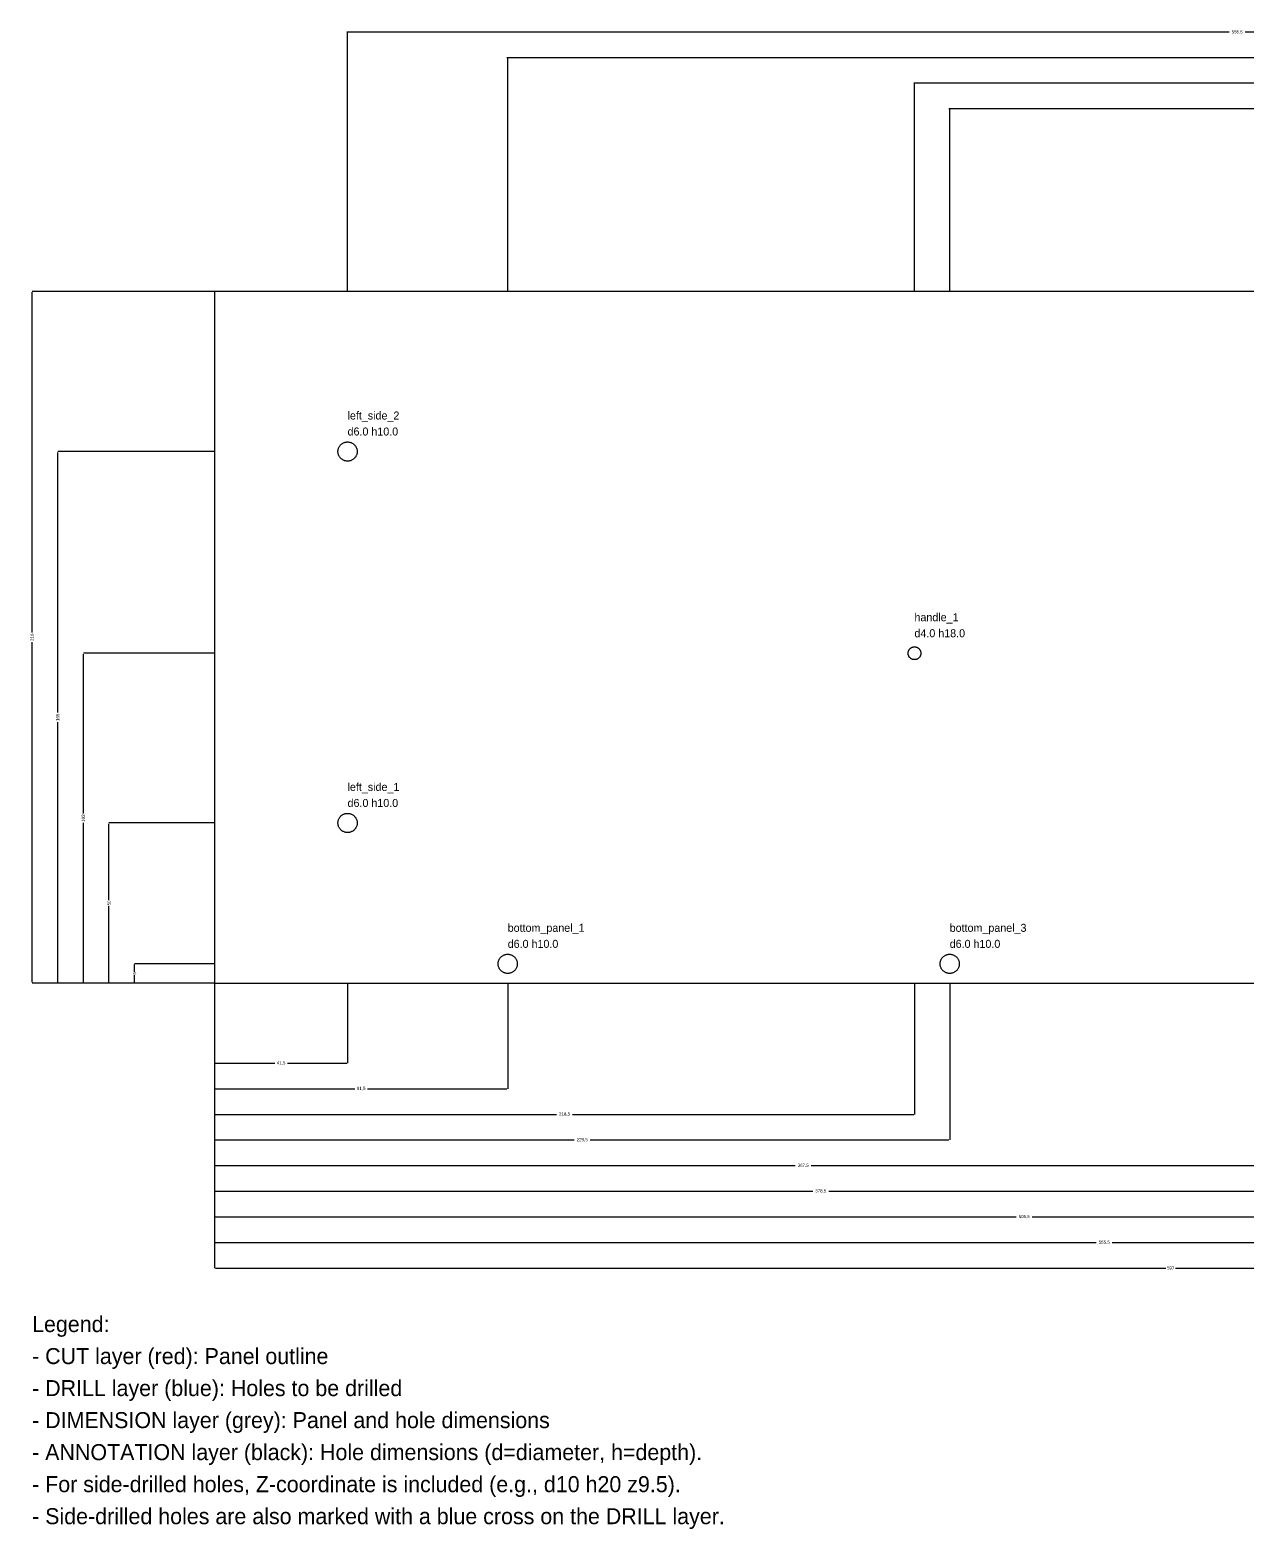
# Model space of a CAD drawing. Header units: millimetres. Extents: x -58 to 816, y -171 to 326.
# Drawn here: x -57.7 to 322.3, y -170.5 to 297.7 of the extents above; entities that cross this region are included whole.
import ezdxf

# ---------------------------------------------------------------- set-up
doc = ezdxf.new("R2010")
doc.units = ezdxf.units.MM
for name, color, linetype in [('ANNOTATION', 7, 'Continuous'), ('CUT', 1, 'Continuous'), ('DIMENSION', 8, 'Continuous')]:
    doc.layers.add(name, color=color, linetype=linetype)
doc.dimstyles.get("Standard").update_dxf_attribs({"dimtxt": 2.5, "dimasz": 2.5, "dimexe": 1.25, "dimexo": 0.625, "dimtad": 1, "dimtxsty": 'Standard', "dimcen": 2.5, "dimazin": 3, "dimtfac": 1, "dimtmove": 0, "dimatfit": 3})

# ---------------------------------------------------------------- blocks, each defined once
blk = doc.blocks.new('_CLOSEDFILLED')
at = {"color": 0, "linetype": 'ByBlock'}
blk.add_solid([(-1, 0.2), (0, 0), (-1, -0.2)], dxfattribs=at)
blk = doc.blocks.new('*D0')
for p, q in [((0, 0), (0, -25)), ((41.5, 0), (41.5, -25)), ((0.25, -25), (18.75, -25)), ((22.75, -25), (41.25, -25))]:
    blk.add_line(p, q)
at = {"layer": 'Defpoints'}
for p in [(0, 0), (41.5, 0), (0, -25)]:
    blk.add_point(p, dxfattribs=at)
at = {"layer": 'DIMENSION', "xscale": 0.25, "yscale": 0.25, "rotation": 180}
blk.add_blockref('_CLOSEDFILLED', (0, -25), dxfattribs=at)
at = {"layer": 'DIMENSION', "xscale": 0.25, "yscale": 0.25}
blk.add_blockref('_CLOSEDFILLED', (41.5, -25), dxfattribs=at)
at = {"layer": 'DIMENSION', "insert": (20.75, -25), "char_height": 1, "attachment_point": 5}
blk.add_mtext('41,5', dxfattribs=at)
blk = doc.blocks.new('*D2')
for p, q in [((0, 0), (0, -33)), ((91.5, 0), (91.5, -33)), ((0.25, -33), (43.75, -33)), ((47.75, -33), (91.25, -33))]:
    blk.add_line(p, q)
at = {"layer": 'Defpoints'}
for p in [(0, 0), (91.5, 0), (0, -33)]:
    blk.add_point(p, dxfattribs=at)
at = {"layer": 'DIMENSION', "xscale": 0.25, "yscale": 0.25, "rotation": 180}
blk.add_blockref('_CLOSEDFILLED', (0, -33), dxfattribs=at)
at = {"layer": 'DIMENSION', "xscale": 0.25, "yscale": 0.25}
blk.add_blockref('_CLOSEDFILLED', (91.5, -33), dxfattribs=at)
at = {"layer": 'DIMENSION', "insert": (45.75, -33), "char_height": 1, "attachment_point": 5}
blk.add_mtext('91,5', dxfattribs=at)
blk = doc.blocks.new('*D3')
for p, q in [((0, 0), (0, -41)), ((218.5, 0), (218.5, -41)), ((0.25, -41), (106.75, -41)), ((111.75, -41), (218.25, -41))]:
    blk.add_line(p, q)
at = {"layer": 'Defpoints'}
for p in [(0, 0), (218.5, 0), (0, -41)]:
    blk.add_point(p, dxfattribs=at)
at = {"layer": 'DIMENSION', "xscale": 0.25, "yscale": 0.25, "rotation": 180}
blk.add_blockref('_CLOSEDFILLED', (0, -41), dxfattribs=at)
at = {"layer": 'DIMENSION', "xscale": 0.25, "yscale": 0.25}
blk.add_blockref('_CLOSEDFILLED', (218.5, -41), dxfattribs=at)
at = {"layer": 'DIMENSION', "insert": (109.25, -41), "char_height": 1, "attachment_point": 5}
blk.add_mtext('218,5', dxfattribs=at)
blk = doc.blocks.new('*D4')
for p, q in [((0, 0), (0, -49)), ((229.5, 0), (229.5, -49)), ((0.25, -49), (112.25, -49)), ((117.25, -49), (229.25, -49))]:
    blk.add_line(p, q)
at = {"layer": 'Defpoints'}
for p in [(0, 0), (229.5, 0), (0, -49)]:
    blk.add_point(p, dxfattribs=at)
at = {"layer": 'DIMENSION', "xscale": 0.25, "yscale": 0.25, "rotation": 180}
blk.add_blockref('_CLOSEDFILLED', (0, -49), dxfattribs=at)
at = {"layer": 'DIMENSION', "xscale": 0.25, "yscale": 0.25}
blk.add_blockref('_CLOSEDFILLED', (229.5, -49), dxfattribs=at)
at = {"layer": 'DIMENSION', "insert": (114.75, -49), "char_height": 1, "attachment_point": 5}
blk.add_mtext('229,5', dxfattribs=at)
blk = doc.blocks.new('*D5')
for p, q in [((0, 0), (0, -57)), ((367.5, 0), (367.5, -57)), ((0.25, -57), (181.25, -57)), ((186.25, -57), (367.25, -57))]:
    blk.add_line(p, q)
at = {"layer": 'Defpoints'}
for p in [(0, 0), (367.5, 0), (0, -57)]:
    blk.add_point(p, dxfattribs=at)
at = {"layer": 'DIMENSION', "xscale": 0.25, "yscale": 0.25, "rotation": 180}
blk.add_blockref('_CLOSEDFILLED', (0, -57), dxfattribs=at)
at = {"layer": 'DIMENSION', "xscale": 0.25, "yscale": 0.25}
blk.add_blockref('_CLOSEDFILLED', (367.5, -57), dxfattribs=at)
at = {"layer": 'DIMENSION', "insert": (183.75, -57), "char_height": 1, "attachment_point": 5}
blk.add_mtext('367,5', dxfattribs=at)
blk = doc.blocks.new('*D6')
for p, q in [((0, 0), (0, -65)), ((378.5, 0), (378.5, -65)), ((0.25, -65), (186.75, -65)), ((191.75, -65), (378.25, -65))]:
    blk.add_line(p, q)
at = {"layer": 'Defpoints'}
for p in [(0, 0), (378.5, 0), (0, -65)]:
    blk.add_point(p, dxfattribs=at)
at = {"layer": 'DIMENSION', "xscale": 0.25, "yscale": 0.25, "rotation": 180}
blk.add_blockref('_CLOSEDFILLED', (0, -65), dxfattribs=at)
at = {"layer": 'DIMENSION', "xscale": 0.25, "yscale": 0.25}
blk.add_blockref('_CLOSEDFILLED', (378.5, -65), dxfattribs=at)
at = {"layer": 'DIMENSION', "insert": (189.25, -65), "char_height": 1, "attachment_point": 5}
blk.add_mtext('378,5', dxfattribs=at)
blk = doc.blocks.new('*D7')
for p, q in [((0, 0), (0, -73)), ((505.5, 0), (505.5, -73)), ((0.25, -73), (250.25, -73)), ((255.25, -73), (505.25, -73))]:
    blk.add_line(p, q)
at = {"layer": 'Defpoints'}
for p in [(0, 0), (505.5, 0), (0, -73)]:
    blk.add_point(p, dxfattribs=at)
at = {"layer": 'DIMENSION', "xscale": 0.25, "yscale": 0.25, "rotation": 180}
blk.add_blockref('_CLOSEDFILLED', (0, -73), dxfattribs=at)
at = {"layer": 'DIMENSION', "xscale": 0.25, "yscale": 0.25}
blk.add_blockref('_CLOSEDFILLED', (505.5, -73), dxfattribs=at)
at = {"layer": 'DIMENSION', "insert": (252.75, -73), "char_height": 1, "attachment_point": 5}
blk.add_mtext('505,5', dxfattribs=at)
blk = doc.blocks.new('*D8')
for p, q in [((0, 0), (0, -81)), ((555.5, 0), (555.5, -81)), ((0.25, -81), (275.25, -81)), ((280.25, -81), (555.25, -81))]:
    blk.add_line(p, q)
at = {"layer": 'Defpoints'}
for p in [(0, 0), (555.5, 0), (0, -81)]:
    blk.add_point(p, dxfattribs=at)
at = {"layer": 'DIMENSION', "xscale": 0.25, "yscale": 0.25, "rotation": 180}
blk.add_blockref('_CLOSEDFILLED', (0, -81), dxfattribs=at)
at = {"layer": 'DIMENSION', "xscale": 0.25, "yscale": 0.25}
blk.add_blockref('_CLOSEDFILLED', (555.5, -81), dxfattribs=at)
at = {"layer": 'DIMENSION', "insert": (277.75, -81), "char_height": 1, "attachment_point": 5}
blk.add_mtext('555,5', dxfattribs=at)
blk = doc.blocks.new('*D9')
for p, q in [((0, 0), (0, -89)), ((597, 0), (597, -89)), ((0.25, -89), (297, -89)), ((300, -89), (596.75, -89))]:
    blk.add_line(p, q)
at = {"layer": 'Defpoints'}
for p in [(0, 0), (597, 0), (0, -89)]:
    blk.add_point(p, dxfattribs=at)
at = {"layer": 'DIMENSION', "xscale": 0.25, "yscale": 0.25, "rotation": 180}
blk.add_blockref('_CLOSEDFILLED', (0, -89), dxfattribs=at)
at = {"layer": 'DIMENSION', "xscale": 0.25, "yscale": 0.25}
blk.add_blockref('_CLOSEDFILLED', (597, -89), dxfattribs=at)
at = {"layer": 'DIMENSION', "insert": (298.5, -89), "char_height": 1, "attachment_point": 5}
blk.add_mtext('597', dxfattribs=at)
blk = doc.blocks.new('*D14')
for p, q in [((410.75, 273), (229.25, 273)), ((229.5, 216), (229.5, 273)), ((597.25, 273), (415.75, 273)), ((597, 216), (597, 273))]:
    blk.add_line(p, q)
at = {"layer": 'Defpoints'}
for p in [(597, 273), (229.5, 216), (597, 216)]:
    blk.add_point(p, dxfattribs=at)
at = {"layer": 'DIMENSION', "xscale": 0.25, "yscale": 0.25}
blk.add_blockref('_CLOSEDFILLED', (229.5, 273), dxfattribs=at)
at = {"layer": 'DIMENSION', "xscale": 0.25, "yscale": 0.25, "rotation": 180}
blk.add_blockref('_CLOSEDFILLED', (597, 273), dxfattribs=at)
at = {"layer": 'DIMENSION', "insert": (413.25, 273), "char_height": 1, "attachment_point": 5}
blk.add_mtext('367,5', dxfattribs=at)
blk = doc.blocks.new('*D15')
for p, q in [((405.25, 281), (218.25, 281)), ((218.5, 216), (218.5, 281)), ((597.25, 281), (410.25, 281)), ((597, 216), (597, 281))]:
    blk.add_line(p, q)
at = {"layer": 'Defpoints'}
for p in [(597, 281), (218.5, 216), (597, 216)]:
    blk.add_point(p, dxfattribs=at)
at = {"layer": 'DIMENSION', "xscale": 0.25, "yscale": 0.25}
blk.add_blockref('_CLOSEDFILLED', (218.5, 281), dxfattribs=at)
at = {"layer": 'DIMENSION', "xscale": 0.25, "yscale": 0.25, "rotation": 180}
blk.add_blockref('_CLOSEDFILLED', (597, 281), dxfattribs=at)
at = {"layer": 'DIMENSION', "insert": (407.75, 281), "char_height": 1, "attachment_point": 5}
blk.add_mtext('378,5', dxfattribs=at)
blk = doc.blocks.new('*D16')
for p, q in [((341.75, 289), (91.25, 289)), ((91.5, 216), (91.5, 289)), ((597.25, 289), (346.75, 289)), ((597, 216), (597, 289))]:
    blk.add_line(p, q)
at = {"layer": 'Defpoints'}
for p in [(597, 289), (91.5, 216), (597, 216)]:
    blk.add_point(p, dxfattribs=at)
at = {"layer": 'DIMENSION', "xscale": 0.25, "yscale": 0.25}
blk.add_blockref('_CLOSEDFILLED', (91.5, 289), dxfattribs=at)
at = {"layer": 'DIMENSION', "xscale": 0.25, "yscale": 0.25, "rotation": 180}
blk.add_blockref('_CLOSEDFILLED', (597, 289), dxfattribs=at)
at = {"layer": 'DIMENSION', "insert": (344.25, 289), "char_height": 1, "attachment_point": 5}
blk.add_mtext('505,5', dxfattribs=at)
blk = doc.blocks.new('*D17')
for p, q in [((316.75, 297), (41.25, 297)), ((41.5, 216), (41.5, 297)), ((597.25, 297), (321.75, 297)), ((597, 216), (597, 297))]:
    blk.add_line(p, q)
at = {"layer": 'Defpoints'}
for p in [(597, 297), (41.5, 216), (597, 216)]:
    blk.add_point(p, dxfattribs=at)
at = {"layer": 'DIMENSION', "xscale": 0.25, "yscale": 0.25}
blk.add_blockref('_CLOSEDFILLED', (41.5, 297), dxfattribs=at)
at = {"layer": 'DIMENSION', "xscale": 0.25, "yscale": 0.25, "rotation": 180}
blk.add_blockref('_CLOSEDFILLED', (597, 297), dxfattribs=at)
at = {"layer": 'DIMENSION', "insert": (319.25, 297), "char_height": 1, "attachment_point": 5}
blk.add_mtext('555,5', dxfattribs=at)
blk = doc.blocks.new('*D18')
for p, q in [((0, 6), (-25, 6)), ((-25, 3.5), (-25, 5.75)), ((-25, 0.25), (-25, 2.5)), ((0, 0), (-25, 0))]:
    blk.add_line(p, q)
at = {"layer": 'Defpoints'}
for p in [(0, 6), (-25, 0), (0, 0)]:
    blk.add_point(p, dxfattribs=at)
at = {"layer": 'DIMENSION', "xscale": 0.25, "yscale": 0.25}
for p, rotation in [((-25, 6), 90), ((-25, 0), 270)]:
    blk.add_blockref('_CLOSEDFILLED', p, dxfattribs=dict(at, rotation=rotation))
at = {"layer": 'DIMENSION', "insert": (-25, 3), "char_height": 1, "attachment_point": 5, "rotation": 90}
blk.add_mtext('6', dxfattribs=at)
blk = doc.blocks.new('*D19')
for p, q in [((0, 50), (-33, 50)), ((-33, 26), (-33, 49.75)), ((-33, 0.25), (-33, 24)), ((0, 0), (-33, 0))]:
    blk.add_line(p, q)
at = {"layer": 'Defpoints'}
for p in [(0, 50), (-33, 0), (0, 0)]:
    blk.add_point(p, dxfattribs=at)
at = {"layer": 'DIMENSION', "xscale": 0.25, "yscale": 0.25}
for p, rotation in [((-33, 50), 90), ((-33, 0), 270)]:
    blk.add_blockref('_CLOSEDFILLED', p, dxfattribs=dict(at, rotation=rotation))
at = {"layer": 'DIMENSION', "insert": (-33, 25), "char_height": 1, "attachment_point": 5, "rotation": 90}
blk.add_mtext('50', dxfattribs=at)
blk = doc.blocks.new('*D20')
for p, q in [((0, 103), (-41, 103)), ((-41, 53), (-41, 102.75)), ((-41, 0.25), (-41, 50)), ((0, 0), (-41, 0))]:
    blk.add_line(p, q)
at = {"layer": 'Defpoints'}
for p in [(0, 103), (-41, 0), (0, 0)]:
    blk.add_point(p, dxfattribs=at)
at = {"layer": 'DIMENSION', "xscale": 0.25, "yscale": 0.25}
for p, rotation in [((-41, 103), 90), ((-41, 0), 270)]:
    blk.add_blockref('_CLOSEDFILLED', p, dxfattribs=dict(at, rotation=rotation))
at = {"layer": 'DIMENSION', "insert": (-41, 51.5), "char_height": 1, "attachment_point": 5, "rotation": 90}
blk.add_mtext('103', dxfattribs=at)
blk = doc.blocks.new('*D21')
for p, q in [((0, 166), (-49, 166)), ((-49, 84.5), (-49, 165.75)), ((-49, 0.25), (-49, 81.5)), ((0, 0), (-49, 0))]:
    blk.add_line(p, q)
at = {"layer": 'Defpoints'}
for p in [(0, 166), (-49, 0), (0, 0)]:
    blk.add_point(p, dxfattribs=at)
at = {"layer": 'DIMENSION', "xscale": 0.25, "yscale": 0.25}
for p, rotation in [((-49, 166), 90), ((-49, 0), 270)]:
    blk.add_blockref('_CLOSEDFILLED', p, dxfattribs=dict(at, rotation=rotation))
at = {"layer": 'DIMENSION', "insert": (-49, 83), "char_height": 1, "attachment_point": 5, "rotation": 90}
blk.add_mtext('166', dxfattribs=at)
blk = doc.blocks.new('*D22')
for p, q in [((0, 216), (-57, 216)), ((-57, 109.5), (-57, 215.75)), ((-57, 0.25), (-57, 106.5)), ((0, 0), (-57, 0))]:
    blk.add_line(p, q)
at = {"layer": 'Defpoints'}
for p in [(0, 216), (-57, 0), (0, 0)]:
    blk.add_point(p, dxfattribs=at)
at = {"layer": 'DIMENSION', "xscale": 0.25, "yscale": 0.25}
for p, rotation in [((-57, 216), 90), ((-57, 0), 270)]:
    blk.add_blockref('_CLOSEDFILLED', p, dxfattribs=dict(at, rotation=rotation))
at = {"layer": 'DIMENSION', "insert": (-57, 108), "char_height": 1, "attachment_point": 5, "rotation": 90}
blk.add_mtext('216', dxfattribs=at)

msp = doc.modelspace()

# ---------------------------------------------------------------- linework, layer by layer
at = {"layer": 'CUT'}
for p, q in [((597, 216), (0, 216)), ((0, 216), (0, 0)), ((39.8925, 168.533), (40.0547, 168.629)), ((40.0547, 168.629), (40.2227, 168.714)), ((40.2227, 168.714), (40.3956, 168.789)), ((40.3956, 168.789), (40.5729, 168.853)), ((40.5729, 168.853), (40.7539, 168.906)), ((40.7539, 168.906), (40.9379, 168.947)), ((40.9379, 168.947), (41.124, 168.976)), ((41.124, 168.976), (41.3116, 168.994)), ((41.3116, 168.994), (41.5, 169)), ((41.5, 169), (41.6884, 168.994)), ((41.6884, 168.994), (41.876, 168.976)), ((41.876, 168.976), (42.0621, 168.947)), ((42.0621, 168.947), (42.2461, 168.906)), ((42.2461, 168.906), (42.4271, 168.853)), ((42.4271, 168.853), (42.6044, 168.789)), ((42.6044, 168.789), (42.7773, 168.714)), ((42.7773, 168.714), (42.9453, 168.629)), ((42.9453, 168.629), (43.1075, 168.533)), ((38.5, 166), (38.5059, 166.188)), ((38.5059, 165.812), (38.5, 166)), ((38.5059, 166.188), (38.5237, 166.376)), ((38.5237, 165.624), (38.5059, 165.812)), ((38.5237, 166.376), (38.5531, 166.562)), ((38.5531, 165.438), (38.5237, 165.624)), ((38.5531, 166.562), (38.5942, 166.746)), ((38.5942, 165.254), (38.5531, 165.438)), ((38.5942, 166.746), (38.6468, 166.927)), ((38.6468, 165.073), (38.5942, 165.254)), ((38.6468, 166.927), (38.7107, 167.104)), ((38.7107, 164.896), (38.6468, 165.073)), ((38.7107, 167.104), (38.7855, 167.277)), ((38.7855, 164.723), (38.7107, 164.896)), ((38.7855, 167.277), (38.8711, 167.445)), ((38.8711, 164.555), (38.7855, 164.723)), ((38.8711, 167.445), (38.967, 167.607)), ((38.967, 164.393), (38.8711, 164.555)), ((38.967, 167.607), (39.0729, 167.763)), ((39.0729, 164.237), (38.967, 164.393)), ((39.0729, 167.763), (39.1885, 167.912)), ((39.1885, 164.088), (39.0729, 164.237)), ((39.1885, 167.912), (39.3131, 168.054)), ((39.3131, 163.946), (39.1885, 164.088)), ((39.3131, 168.054), (39.4464, 168.187)), ((39.4464, 163.813), (39.3131, 163.946)), ((39.4464, 168.187), (39.5877, 168.312)), ((39.5877, 168.312), (39.7366, 168.427)), ((39.7366, 168.427), (39.8925, 168.533)), ((43.1075, 168.533), (43.2634, 168.427)), ((43.2634, 168.427), (43.4123, 168.312)), ((43.4123, 168.312), (43.5536, 168.187)), ((43.5536, 168.187), (43.6869, 168.054)), ((43.6869, 163.946), (43.5536, 163.813)), ((43.6869, 168.054), (43.8115, 167.912)), ((43.8115, 164.088), (43.6869, 163.946)), ((43.8115, 167.912), (43.9271, 167.763)), ((43.9271, 164.237), (43.8115, 164.088)), ((43.9271, 167.763), (44.033, 167.607)), ((44.033, 164.393), (43.9271, 164.237)), ((44.033, 167.607), (44.1289, 167.445)), ((44.1289, 164.555), (44.033, 164.393)), ((44.1289, 167.445), (44.2145, 167.277)), ((44.2145, 164.723), (44.1289, 164.555)), ((44.2145, 167.277), (44.2893, 167.104)), ((44.2893, 164.896), (44.2145, 164.723)), ((44.2893, 167.104), (44.3532, 166.927)), ((44.3532, 165.073), (44.2893, 164.896)), ((44.3532, 166.927), (44.4057, 166.746)), ((44.4057, 165.254), (44.3532, 165.073)), ((44.4057, 166.746), (44.4469, 166.562)), ((44.4469, 165.438), (44.4057, 165.254)), ((44.4469, 166.562), (44.4763, 166.376)), ((44.4763, 165.624), (44.4469, 165.438)), ((44.4763, 166.376), (44.4941, 166.188)), ((44.4941, 165.812), (44.4763, 165.624)), ((44.4941, 166.188), (44.5, 166)), ((44.5, 166), (44.4941, 165.812)), ((39.5877, 163.688), (39.4464, 163.813)), ((39.7366, 163.573), (39.5877, 163.688)), ((39.8925, 163.467), (39.7366, 163.573)), ((40.0547, 163.371), (39.8925, 163.467)), ((40.2227, 163.286), (40.0547, 163.371)), ((40.3956, 163.211), (40.2227, 163.286)), ((40.5729, 163.147), (40.3956, 163.211)), ((40.7539, 163.094), (40.5729, 163.147)), ((40.9379, 163.053), (40.7539, 163.094)), ((41.124, 163.024), (40.9379, 163.053)), ((41.3116, 163.006), (41.124, 163.024)), ((41.5, 163), (41.3116, 163.006)), ((41.6884, 163.006), (41.5, 163)), ((41.876, 163.024), (41.6884, 163.006)), ((42.0621, 163.053), (41.876, 163.024)), ((42.2461, 163.094), (42.0621, 163.053)), ((42.4271, 163.147), (42.2461, 163.094)), ((42.6044, 163.211), (42.4271, 163.147)), ((42.7773, 163.286), (42.6044, 163.211)), ((42.9453, 163.371), (42.7773, 163.286)), ((43.1075, 163.467), (42.9453, 163.371)), ((43.2634, 163.573), (43.1075, 163.467)), ((43.4123, 163.688), (43.2634, 163.573)), ((43.5536, 163.813), (43.4123, 163.688)), ((216.5, 103), (216.504, 103.126)), ((216.504, 102.874), (216.5, 103)), ((216.504, 103.126), (216.516, 103.251)), ((216.516, 103.251), (216.535, 103.375)), ((216.535, 103.375), (216.563, 103.497)), ((216.563, 103.497), (216.598, 103.618)), ((216.598, 103.618), (216.64, 103.736)), ((216.64, 103.736), (216.69, 103.852)), ((216.69, 103.852), (216.747, 103.964)), ((216.747, 103.964), (216.811, 104.072)), ((216.811, 104.072), (216.882, 104.176)), ((216.882, 104.176), (216.959, 104.275)), ((216.959, 104.275), (217.042, 104.369)), ((217.042, 104.369), (217.131, 104.458)), ((217.131, 104.458), (217.225, 104.541)), ((217.225, 104.541), (217.324, 104.618)), ((217.324, 104.618), (217.428, 104.689)), ((217.428, 104.689), (217.536, 104.753)), ((217.536, 104.753), (217.648, 104.81)), ((217.648, 104.81), (217.764, 104.86)), ((217.764, 104.86), (217.882, 104.902)), ((217.882, 104.902), (218.003, 104.937)), ((218.003, 104.937), (218.125, 104.965)), ((218.125, 104.965), (218.249, 104.984)), ((218.249, 104.984), (218.374, 104.996)), ((218.374, 104.996), (218.5, 105)), ((218.5, 105), (218.626, 104.996)), ((218.626, 104.996), (218.751, 104.984)), ((218.751, 104.984), (218.875, 104.965)), ((218.875, 104.965), (218.997, 104.937)), ((218.997, 104.937), (219.118, 104.902)), ((219.118, 104.902), (219.236, 104.86)), ((219.236, 104.86), (219.352, 104.81)), ((219.352, 104.81), (219.464, 104.753)), ((219.464, 104.753), (219.572, 104.689)), ((219.572, 104.689), (219.676, 104.618)), ((219.676, 104.618), (219.775, 104.541)), ((219.775, 104.541), (219.869, 104.458)), ((219.869, 104.458), (219.958, 104.369)), ((219.958, 104.369), (220.041, 104.275)), ((220.041, 104.275), (220.118, 104.176)), ((220.118, 104.176), (220.189, 104.072)), ((220.189, 104.072), (220.253, 103.964)), ((220.253, 103.964), (220.31, 103.852)), ((220.31, 103.852), (220.36, 103.736)), ((220.36, 103.736), (220.402, 103.618)), ((220.402, 103.618), (220.437, 103.497)), ((220.437, 103.497), (220.465, 103.375)), ((220.465, 103.375), (220.484, 103.251)), ((220.484, 103.251), (220.496, 103.126)), ((220.496, 103.126), (220.5, 103)), ((220.5, 103), (220.496, 102.874)), ((216.516, 102.749), (216.504, 102.874)), ((216.535, 102.625), (216.516, 102.749)), ((216.563, 102.503), (216.535, 102.625)), ((216.598, 102.382), (216.563, 102.503)), ((216.64, 102.264), (216.598, 102.382)), ((216.69, 102.148), (216.64, 102.264)), ((216.747, 102.036), (216.69, 102.148)), ((216.811, 101.928), (216.747, 102.036)), ((216.882, 101.824), (216.811, 101.928)), ((216.959, 101.725), (216.882, 101.824)), ((217.042, 101.631), (216.959, 101.725)), ((217.131, 101.542), (217.042, 101.631)), ((217.225, 101.459), (217.131, 101.542)), ((217.324, 101.382), (217.225, 101.459)), ((217.428, 101.311), (217.324, 101.382)), ((217.536, 101.247), (217.428, 101.311)), ((217.648, 101.19), (217.536, 101.247)), ((217.764, 101.14), (217.648, 101.19)), ((217.882, 101.098), (217.764, 101.14)), ((218.003, 101.063), (217.882, 101.098)), ((218.125, 101.035), (218.003, 101.063)), ((218.249, 101.016), (218.125, 101.035)), ((218.374, 101.004), (218.249, 101.016)), ((218.5, 101), (218.374, 101.004)), ((218.626, 101.004), (218.5, 101)), ((218.751, 101.016), (218.626, 101.004)), ((218.875, 101.035), (218.751, 101.016)), ((218.997, 101.063), (218.875, 101.035)), ((219.118, 101.098), (218.997, 101.063)), ((219.236, 101.14), (219.118, 101.098)), ((219.352, 101.19), (219.236, 101.14)), ((219.464, 101.247), (219.352, 101.19)), ((219.572, 101.311), (219.464, 101.247)), ((219.676, 101.382), (219.572, 101.311)), ((219.775, 101.459), (219.676, 101.382)), ((219.869, 101.542), (219.775, 101.459)), ((219.958, 101.631), (219.869, 101.542)), ((220.041, 101.725), (219.958, 101.631)), ((220.118, 101.824), (220.041, 101.725)), ((220.189, 101.928), (220.118, 101.824)), ((220.253, 102.036), (220.189, 101.928)), ((220.31, 102.148), (220.253, 102.036)), ((220.36, 102.264), (220.31, 102.148)), ((220.402, 102.382), (220.36, 102.264)), ((220.437, 102.503), (220.402, 102.382)), ((220.465, 102.625), (220.437, 102.503)), ((220.484, 102.749), (220.465, 102.625)), ((220.496, 102.874), (220.484, 102.749)), ((38.8711, 51.4453), (38.967, 51.6075)), ((38.967, 51.6075), (39.0729, 51.7634)), ((39.0729, 51.7634), (39.1885, 51.9123)), ((39.1885, 51.9123), (39.3131, 52.0536)), ((39.3131, 52.0536), (39.4464, 52.1869)), ((39.4464, 52.1869), (39.5877, 52.3115)), ((39.5877, 52.3115), (39.7366, 52.4271)), ((39.7366, 52.4271), (39.8925, 52.533)), ((39.8925, 52.533), (40.0547, 52.6289)), ((40.0547, 52.6289), (40.2227, 52.7145)), ((40.2227, 52.7145), (40.3956, 52.7893)), ((40.3956, 52.7893), (40.5729, 52.8532)), ((40.5729, 52.8532), (40.7539, 52.9057)), ((40.7539, 52.9057), (40.9379, 52.9469)), ((40.9379, 52.9469), (41.124, 52.9763)), ((41.124, 52.9763), (41.3116, 52.9941)), ((41.3116, 52.9941), (41.5, 53)), ((41.5, 53), (41.6884, 52.9941)), ((41.6884, 52.9941), (41.876, 52.9763)), ((41.876, 52.9763), (42.0621, 52.9469)), ((42.0621, 52.9469), (42.2461, 52.9057)), ((42.2461, 52.9057), (42.4271, 52.8532)), ((42.4271, 52.8532), (42.6044, 52.7893)), ((42.6044, 52.7893), (42.7773, 52.7145)), ((42.7773, 52.7145), (42.9453, 52.6289)), ((42.9453, 52.6289), (43.1075, 52.533)), ((43.1075, 52.533), (43.2634, 52.4271)), ((43.2634, 52.4271), (43.4123, 52.3115)), ((43.4123, 52.3115), (43.5536, 52.1869)), ((43.5536, 52.1869), (43.6869, 52.0536)), ((43.6869, 52.0536), (43.8115, 51.9123)), ((43.8115, 51.9123), (43.9271, 51.7634)), ((43.9271, 51.7634), (44.033, 51.6075)), ((44.033, 51.6075), (44.1289, 51.4453)), ((38.5, 50), (38.5059, 50.1884)), ((38.5059, 49.8116), (38.5, 50)), ((38.5059, 50.1884), (38.5237, 50.376)), ((38.5237, 49.624), (38.5059, 49.8116)), ((38.5237, 50.376), (38.5531, 50.5621)), ((38.5531, 49.4379), (38.5237, 49.624)), ((38.5531, 50.5621), (38.5942, 50.7461)), ((38.5942, 49.2539), (38.5531, 49.4379)), ((38.5942, 50.7461), (38.6468, 50.9271)), ((38.6468, 49.0729), (38.5942, 49.2539)), ((38.6468, 50.9271), (38.7107, 51.1044)), ((38.7107, 48.8956), (38.6468, 49.0729)), ((38.7107, 51.1044), (38.7855, 51.2773)), ((38.7855, 48.7227), (38.7107, 48.8956)), ((38.7855, 51.2773), (38.8711, 51.4453)), ((38.8711, 48.5547), (38.7855, 48.7227)), ((38.967, 48.3925), (38.8711, 48.5547)), ((39.0729, 48.2366), (38.967, 48.3925)), ((39.1885, 48.0877), (39.0729, 48.2366)), ((39.3131, 47.9464), (39.1885, 48.0877)), ((39.4464, 47.8131), (39.3131, 47.9464)), ((39.5877, 47.6885), (39.4464, 47.8131)), ((39.7366, 47.5729), (39.5877, 47.6885)), ((39.8925, 47.467), (39.7366, 47.5729)), ((40.0547, 47.3711), (39.8925, 47.467)), ((40.2227, 47.2855), (40.0547, 47.3711)), ((40.3956, 47.2107), (40.2227, 47.2855)), ((40.5729, 47.1468), (40.3956, 47.2107)), ((40.7539, 47.0942), (40.5729, 47.1468)), ((40.9379, 47.0531), (40.7539, 47.0942)), ((41.124, 47.0237), (40.9379, 47.0531)), ((41.3116, 47.0059), (41.124, 47.0237)), ((41.5, 47), (41.3116, 47.0059)), ((41.6884, 47.0059), (41.5, 47)), ((41.876, 47.0237), (41.6884, 47.0059)), ((42.0621, 47.0531), (41.876, 47.0237)), ((42.2461, 47.0942), (42.0621, 47.0531)), ((42.4271, 47.1468), (42.2461, 47.0942)), ((42.6044, 47.2107), (42.4271, 47.1468)), ((42.7773, 47.2855), (42.6044, 47.2107)), ((42.9453, 47.3711), (42.7773, 47.2855)), ((43.1075, 47.467), (42.9453, 47.3711)), ((43.2634, 47.5729), (43.1075, 47.467)), ((43.4123, 47.6885), (43.2634, 47.5729)), ((43.5536, 47.8131), (43.4123, 47.6885)), ((43.6869, 47.9464), (43.5536, 47.8131)), ((43.8115, 48.0877), (43.6869, 47.9464)), ((43.9271, 48.2366), (43.8115, 48.0877)), ((44.033, 48.3925), (43.9271, 48.2366)), ((44.1289, 48.5547), (44.033, 48.3925)), ((44.1289, 51.4453), (44.2145, 51.2773)), ((44.2145, 48.7227), (44.1289, 48.5547)), ((44.2145, 51.2773), (44.2893, 51.1044)), ((44.2893, 48.8956), (44.2145, 48.7227)), ((44.2893, 51.1044), (44.3532, 50.9271)), ((44.3532, 49.0729), (44.2893, 48.8956)), ((44.3532, 50.9271), (44.4057, 50.7461)), ((44.4057, 49.2539), (44.3532, 49.0729)), ((44.4057, 50.7461), (44.4469, 50.5621)), ((44.4469, 49.4379), (44.4057, 49.2539)), ((44.4469, 50.5621), (44.4763, 50.376)), ((44.4763, 49.624), (44.4469, 49.4379)), ((44.4763, 50.376), (44.4941, 50.1884)), ((44.4941, 49.8116), (44.4763, 49.624)), ((44.4941, 50.1884), (44.5, 50)), ((44.5, 50), (44.4941, 49.8116)), ((88.5, 6), (88.5059, 6.18837)), ((88.5059, 5.81163), (88.5, 6)), ((88.5059, 6.18837), (88.5237, 6.376)), ((88.5237, 5.624), (88.5059, 5.81163)), ((88.5237, 6.376), (88.5531, 6.56214)), ((88.5531, 5.43786), (88.5237, 5.624)), ((88.5531, 6.56214), (88.5942, 6.74607)), ((88.5942, 5.25393), (88.5531, 5.43786)), ((88.5942, 6.74607), (88.6468, 6.92705)), ((88.6468, 5.07295), (88.5942, 5.25393)), ((88.6468, 6.92705), (88.7107, 7.10437)), ((88.7107, 4.89563), (88.6468, 5.07295)), ((88.7107, 7.10437), (88.7855, 7.27734)), ((88.7855, 4.72266), (88.7107, 4.89563)), ((88.7855, 7.27734), (88.8711, 7.44526)), ((88.8711, 4.55474), (88.7855, 4.72266)), ((88.8711, 7.44526), (88.967, 7.60748)), ((88.967, 7.60748), (89.0729, 7.76336)), ((89.0729, 7.76336), (89.1885, 7.91227)), ((89.1885, 7.91227), (89.3131, 8.05364)), ((89.3131, 8.05364), (89.4464, 8.18691)), ((89.4464, 8.18691), (89.5877, 8.31154)), ((89.5877, 8.31154), (89.7366, 8.42705)), ((89.7366, 8.42705), (89.8925, 8.53298)), ((89.8925, 8.53298), (90.0547, 8.62892)), ((90.0547, 8.62892), (90.2227, 8.71448)), ((90.2227, 8.71448), (90.3956, 8.78933)), ((90.3956, 8.78933), (90.5729, 8.85317)), ((90.5729, 8.85317), (90.7539, 8.90575)), ((90.7539, 8.90575), (90.9379, 8.94686)), ((90.9379, 8.94686), (91.124, 8.97634)), ((91.124, 8.97634), (91.3116, 8.99408)), ((91.3116, 8.99408), (91.5, 9)), ((91.5, 9), (91.6884, 8.99408)), ((91.6884, 8.99408), (91.876, 8.97634)), ((91.876, 8.97634), (92.0621, 8.94686)), ((92.0621, 8.94686), (92.2461, 8.90575)), ((92.2461, 8.90575), (92.4271, 8.85317)), ((92.4271, 8.85317), (92.6044, 8.78933)), ((92.6044, 8.78933), (92.7773, 8.71448)), ((92.7773, 8.71448), (92.9453, 8.62892)), ((92.9453, 8.62892), (93.1075, 8.53298)), ((93.1075, 8.53298), (93.2634, 8.42705)), ((93.2634, 8.42705), (93.4123, 8.31154)), ((93.4123, 8.31154), (93.5536, 8.18691)), ((93.5536, 8.18691), (93.6869, 8.05364)), ((93.6869, 8.05364), (93.8115, 7.91227)), ((93.8115, 7.91227), (93.9271, 7.76336)), ((93.9271, 7.76336), (94.033, 7.60748)), ((94.033, 7.60748), (94.1289, 7.44526)), ((94.1289, 7.44526), (94.2145, 7.27734)), ((94.2145, 4.72266), (94.1289, 4.55474)), ((94.2145, 7.27734), (94.2893, 7.10437)), ((94.2893, 4.89563), (94.2145, 4.72266)), ((94.2893, 7.10437), (94.3532, 6.92705)), ((94.3532, 5.07295), (94.2893, 4.89563)), ((94.3532, 6.92705), (94.4057, 6.74607)), ((94.4057, 5.25393), (94.3532, 5.07295)), ((94.4057, 6.74607), (94.4469, 6.56214)), ((94.4469, 5.43786), (94.4057, 5.25393)), ((94.4469, 6.56214), (94.4763, 6.376)), ((94.4763, 5.624), (94.4469, 5.43786)), ((94.4763, 6.376), (94.4941, 6.18837)), ((94.4941, 5.81163), (94.4763, 5.624)), ((94.4941, 6.18837), (94.5, 6)), ((94.5, 6), (94.4941, 5.81163)), ((226.5, 6), (226.506, 6.18837)), ((226.506, 5.81163), (226.5, 6)), ((226.506, 6.18837), (226.524, 6.376)), ((226.524, 5.624), (226.506, 5.81163)), ((226.524, 6.376), (226.553, 6.56214)), ((226.553, 5.43786), (226.524, 5.624)), ((226.553, 6.56214), (226.594, 6.74607)), ((226.594, 5.25393), (226.553, 5.43786)), ((226.594, 6.74607), (226.647, 6.92705)), ((226.647, 5.07295), (226.594, 5.25393)), ((226.647, 6.92705), (226.711, 7.10437)), ((226.711, 4.89563), (226.647, 5.07295)), ((226.711, 7.10437), (226.786, 7.27734)), ((226.786, 4.72266), (226.711, 4.89563)), ((226.786, 7.27734), (226.871, 7.44526)), ((226.871, 4.55474), (226.786, 4.72266)), ((226.871, 7.44526), (226.967, 7.60748)), ((226.967, 7.60748), (227.073, 7.76336)), ((227.073, 7.76336), (227.188, 7.91227)), ((227.188, 7.91227), (227.313, 8.05364)), ((227.313, 8.05364), (227.446, 8.18691)), ((227.446, 8.18691), (227.588, 8.31154)), ((227.588, 8.31154), (227.737, 8.42705)), ((227.737, 8.42705), (227.893, 8.53298)), ((227.893, 8.53298), (228.055, 8.62892)), ((228.055, 8.62892), (228.223, 8.71448)), ((228.223, 8.71448), (228.396, 8.78933)), ((228.396, 8.78933), (228.573, 8.85317)), ((228.573, 8.85317), (228.754, 8.90575)), ((228.754, 8.90575), (228.938, 8.94686)), ((228.938, 8.94686), (229.124, 8.97634)), ((229.124, 8.97634), (229.312, 8.99408)), ((229.312, 8.99408), (229.5, 9)), ((229.5, 9), (229.688, 8.99408)), ((229.688, 8.99408), (229.876, 8.97634)), ((229.876, 8.97634), (230.062, 8.94686)), ((230.062, 8.94686), (230.246, 8.90575)), ((230.246, 8.90575), (230.427, 8.85317)), ((230.427, 8.85317), (230.604, 8.78933)), ((230.604, 8.78933), (230.777, 8.71448)), ((230.777, 8.71448), (230.945, 8.62892)), ((230.945, 8.62892), (231.107, 8.53298)), ((231.107, 8.53298), (231.263, 8.42705)), ((231.263, 8.42705), (231.412, 8.31154)), ((231.412, 8.31154), (231.554, 8.18691)), ((231.554, 8.18691), (231.687, 8.05364)), ((231.687, 8.05364), (231.812, 7.91227)), ((231.812, 7.91227), (231.927, 7.76336)), ((231.927, 7.76336), (232.033, 7.60748)), ((232.033, 7.60748), (232.129, 7.44526)), ((232.129, 7.44526), (232.214, 7.27734)), ((232.214, 4.72266), (232.129, 4.55474)), ((232.214, 7.27734), (232.289, 7.10437)), ((232.289, 4.89563), (232.214, 4.72266)), ((232.289, 7.10437), (232.353, 6.92705)), ((232.353, 5.07295), (232.289, 4.89563)), ((232.353, 6.92705), (232.406, 6.74607)), ((232.406, 5.25393), (232.353, 5.07295)), ((232.406, 6.74607), (232.447, 6.56214)), ((232.447, 5.43786), (232.406, 5.25393)), ((232.447, 6.56214), (232.476, 6.376)), ((232.476, 5.624), (232.447, 5.43786)), ((232.476, 6.376), (232.494, 6.18837)), ((232.494, 5.81163), (232.476, 5.624)), ((232.494, 6.18837), (232.5, 6)), ((232.5, 6), (232.494, 5.81163)), ((0, 0), (597, 0)), ((88.967, 4.39252), (88.8711, 4.55474)), ((89.0729, 4.23664), (88.967, 4.39252)), ((89.1885, 4.08773), (89.0729, 4.23664)), ((89.3131, 3.94636), (89.1885, 4.08773)), ((89.4464, 3.81309), (89.3131, 3.94636)), ((89.5877, 3.68846), (89.4464, 3.81309)), ((89.7366, 3.57295), (89.5877, 3.68846)), ((89.8925, 3.46702), (89.7366, 3.57295)), ((90.0547, 3.37108), (89.8925, 3.46702)), ((90.2227, 3.28552), (90.0547, 3.37108)), ((90.3956, 3.21067), (90.2227, 3.28552)), ((90.5729, 3.14683), (90.3956, 3.21067)), ((90.7539, 3.09425), (90.5729, 3.14683)), ((90.9379, 3.05314), (90.7539, 3.09425)), ((91.124, 3.02366), (90.9379, 3.05314)), ((91.3116, 3.00592), (91.124, 3.02366)), ((91.5, 3), (91.3116, 3.00592)), ((91.6884, 3.00592), (91.5, 3)), ((91.876, 3.02366), (91.6884, 3.00592)), ((92.0621, 3.05314), (91.876, 3.02366)), ((92.2461, 3.09425), (92.0621, 3.05314)), ((92.4271, 3.14683), (92.2461, 3.09425)), ((92.6044, 3.21067), (92.4271, 3.14683)), ((92.7773, 3.28552), (92.6044, 3.21067)), ((92.9453, 3.37108), (92.7773, 3.28552)), ((93.1075, 3.46702), (92.9453, 3.37108)), ((93.2634, 3.57295), (93.1075, 3.46702)), ((93.4123, 3.68846), (93.2634, 3.57295)), ((93.5536, 3.81309), (93.4123, 3.68846)), ((93.6869, 3.94636), (93.5536, 3.81309)), ((93.8115, 4.08773), (93.6869, 3.94636)), ((93.9271, 4.23664), (93.8115, 4.08773)), ((94.033, 4.39252), (93.9271, 4.23664)), ((94.1289, 4.55474), (94.033, 4.39252)), ((226.967, 4.39252), (226.871, 4.55474)), ((227.073, 4.23664), (226.967, 4.39252)), ((227.188, 4.08773), (227.073, 4.23664)), ((227.313, 3.94636), (227.188, 4.08773)), ((227.446, 3.81309), (227.313, 3.94636)), ((227.588, 3.68846), (227.446, 3.81309)), ((227.737, 3.57295), (227.588, 3.68846)), ((227.893, 3.46702), (227.737, 3.57295)), ((228.055, 3.37108), (227.893, 3.46702)), ((228.223, 3.28552), (228.055, 3.37108)), ((228.396, 3.21067), (228.223, 3.28552)), ((228.573, 3.14683), (228.396, 3.21067)), ((228.754, 3.09425), (228.573, 3.14683)), ((228.938, 3.05314), (228.754, 3.09425)), ((229.124, 3.02366), (228.938, 3.05314)), ((229.312, 3.00592), (229.124, 3.02366)), ((229.5, 3), (229.312, 3.00592)), ((229.688, 3.00592), (229.5, 3)), ((229.876, 3.02366), (229.688, 3.00592)), ((230.062, 3.05314), (229.876, 3.02366)), ((230.246, 3.09425), (230.062, 3.05314)), ((230.427, 3.14683), (230.246, 3.09425)), ((230.604, 3.21067), (230.427, 3.14683)), ((230.777, 3.28552), (230.604, 3.21067)), ((230.945, 3.37108), (230.777, 3.28552)), ((231.107, 3.46702), (230.945, 3.37108)), ((231.263, 3.57295), (231.107, 3.46702)), ((231.412, 3.68846), (231.263, 3.57295)), ((231.554, 3.81309), (231.412, 3.68846)), ((231.687, 3.94636), (231.554, 3.81309)), ((231.812, 4.08773), (231.687, 3.94636)), ((231.927, 4.23664), (231.812, 4.08773)), ((232.033, 4.39252), (231.927, 4.23664)), ((232.129, 4.55474), (232.033, 4.39252))]:
    msp.add_line(p, q, dxfattribs=at)

# ---------------------------------------------------------------- texts
at = {"layer": 'ANNOTATION'}
for s, height, p in [('left_side_2', 2.5, (41.5, 176)), ('d6.0 h10.0', 2.5, (41.5, 171)), ('handle_1', 2.5, (218.5, 113)), ('d4.0 h18.0', 2.5, (218.5, 108)), ('left_side_1', 2.5, (41.5, 60)), ('d6.0 h10.0', 2.5, (41.5, 55)), ('bottom_panel_1', 2.5, (91.5, 16)), ('bottom_panel_3', 2.5, (229.5, 16)), ('d6.0 h10.0', 2.5, (91.5, 11)), ('d6.0 h10.0', 2.5, (229.5, 11)), ('Legend:', 5, (-57, -109)), ('- CUT layer (red): Panel outline', 5, (-57, -119)), ('- DRILL layer (blue): Holes to be drilled', 5, (-57, -129)), ('- DIMENSION layer (grey): Panel and hole dimensions', 5, (-57, -139)), ('- ANNOTATION layer (black): Hole dimensions (d=diameter, h=depth).', 5, (-57, -149)), ('- For side-drilled holes, Z-coordinate is included (e.g., d10 h20 z9.5).', 5, (-57, -159)), ('- Side-drilled holes are also marked with a blue cross on the DRILL layer.', 5, (-57, -169))]:
    msp.add_text(s, height=height, dxfattribs=at).set_placement(p)

# ---------------------------------------------------------------- dimensions: what is measured, and where the dimension line sits
at = {"layer": 'DIMENSION'}
for base, p1, p2, picture, middle in [((597, 297), (597, 216), (41.5, 216), '*D17', (319.25, 297)), ((597, 289), (597, 216), (91.5, 216), '*D16', (344.25, 289)), ((597, 281), (597, 216), (218.5, 216), '*D15', (407.75, 281)), ((597, 273), (597, 216), (229.5, 216), '*D14', (413.25, 273)), ((0, -25), (0, 0), (41.5, 0), '*D0', (20.75, -25)), ((0, -33), (0, 0), (91.5, 0), '*D2', (45.75, -33)), ((0, -41), (0, 0), (218.5, 0), '*D3', (109.25, -41)), ((0, -49), (0, 0), (229.5, 0), '*D4', (114.75, -49)), ((0, -57), (0, 0), (367.5, 0), '*D5', (183.75, -57)), ((0, -65), (0, 0), (378.5, 0), '*D6', (189.25, -65)), ((0, -73), (0, 0), (505.5, 0), '*D7', (252.75, -73)), ((0, -81), (0, 0), (555.5, 0), '*D8', (277.75, -81)), ((0, -89), (0, 0), (597, 0), '*D9', (298.5, -89))]:
    dim = msp.add_linear_dim(base=base, p1=p1, p2=p2, dimstyle='Standard', dxfattribs=at)
    dim.commit()
    dim.dimension.update_dxf_attribs({"geometry": picture, "text_midpoint": middle})
for base, p2, picture, middle in [((-57, 0), (0, 216), '*D22', (-57, 108)), ((-49, 0), (0, 166), '*D21', (-49, 83)), ((-41, 0), (0, 103), '*D20', (-41, 51.5)), ((-33, 0), (0, 50), '*D19', (-33, 25)), ((-25, 0), (0, 6), '*D18', (-25, 3))]:
    dim = msp.add_linear_dim(base=base, p1=(0, 0), p2=p2, angle=90, dimstyle='Standard', dxfattribs=at)
    dim.commit()
    dim.dimension.update_dxf_attribs({"geometry": picture, "text_midpoint": middle})

doc.saveas('drawing.dxf')
